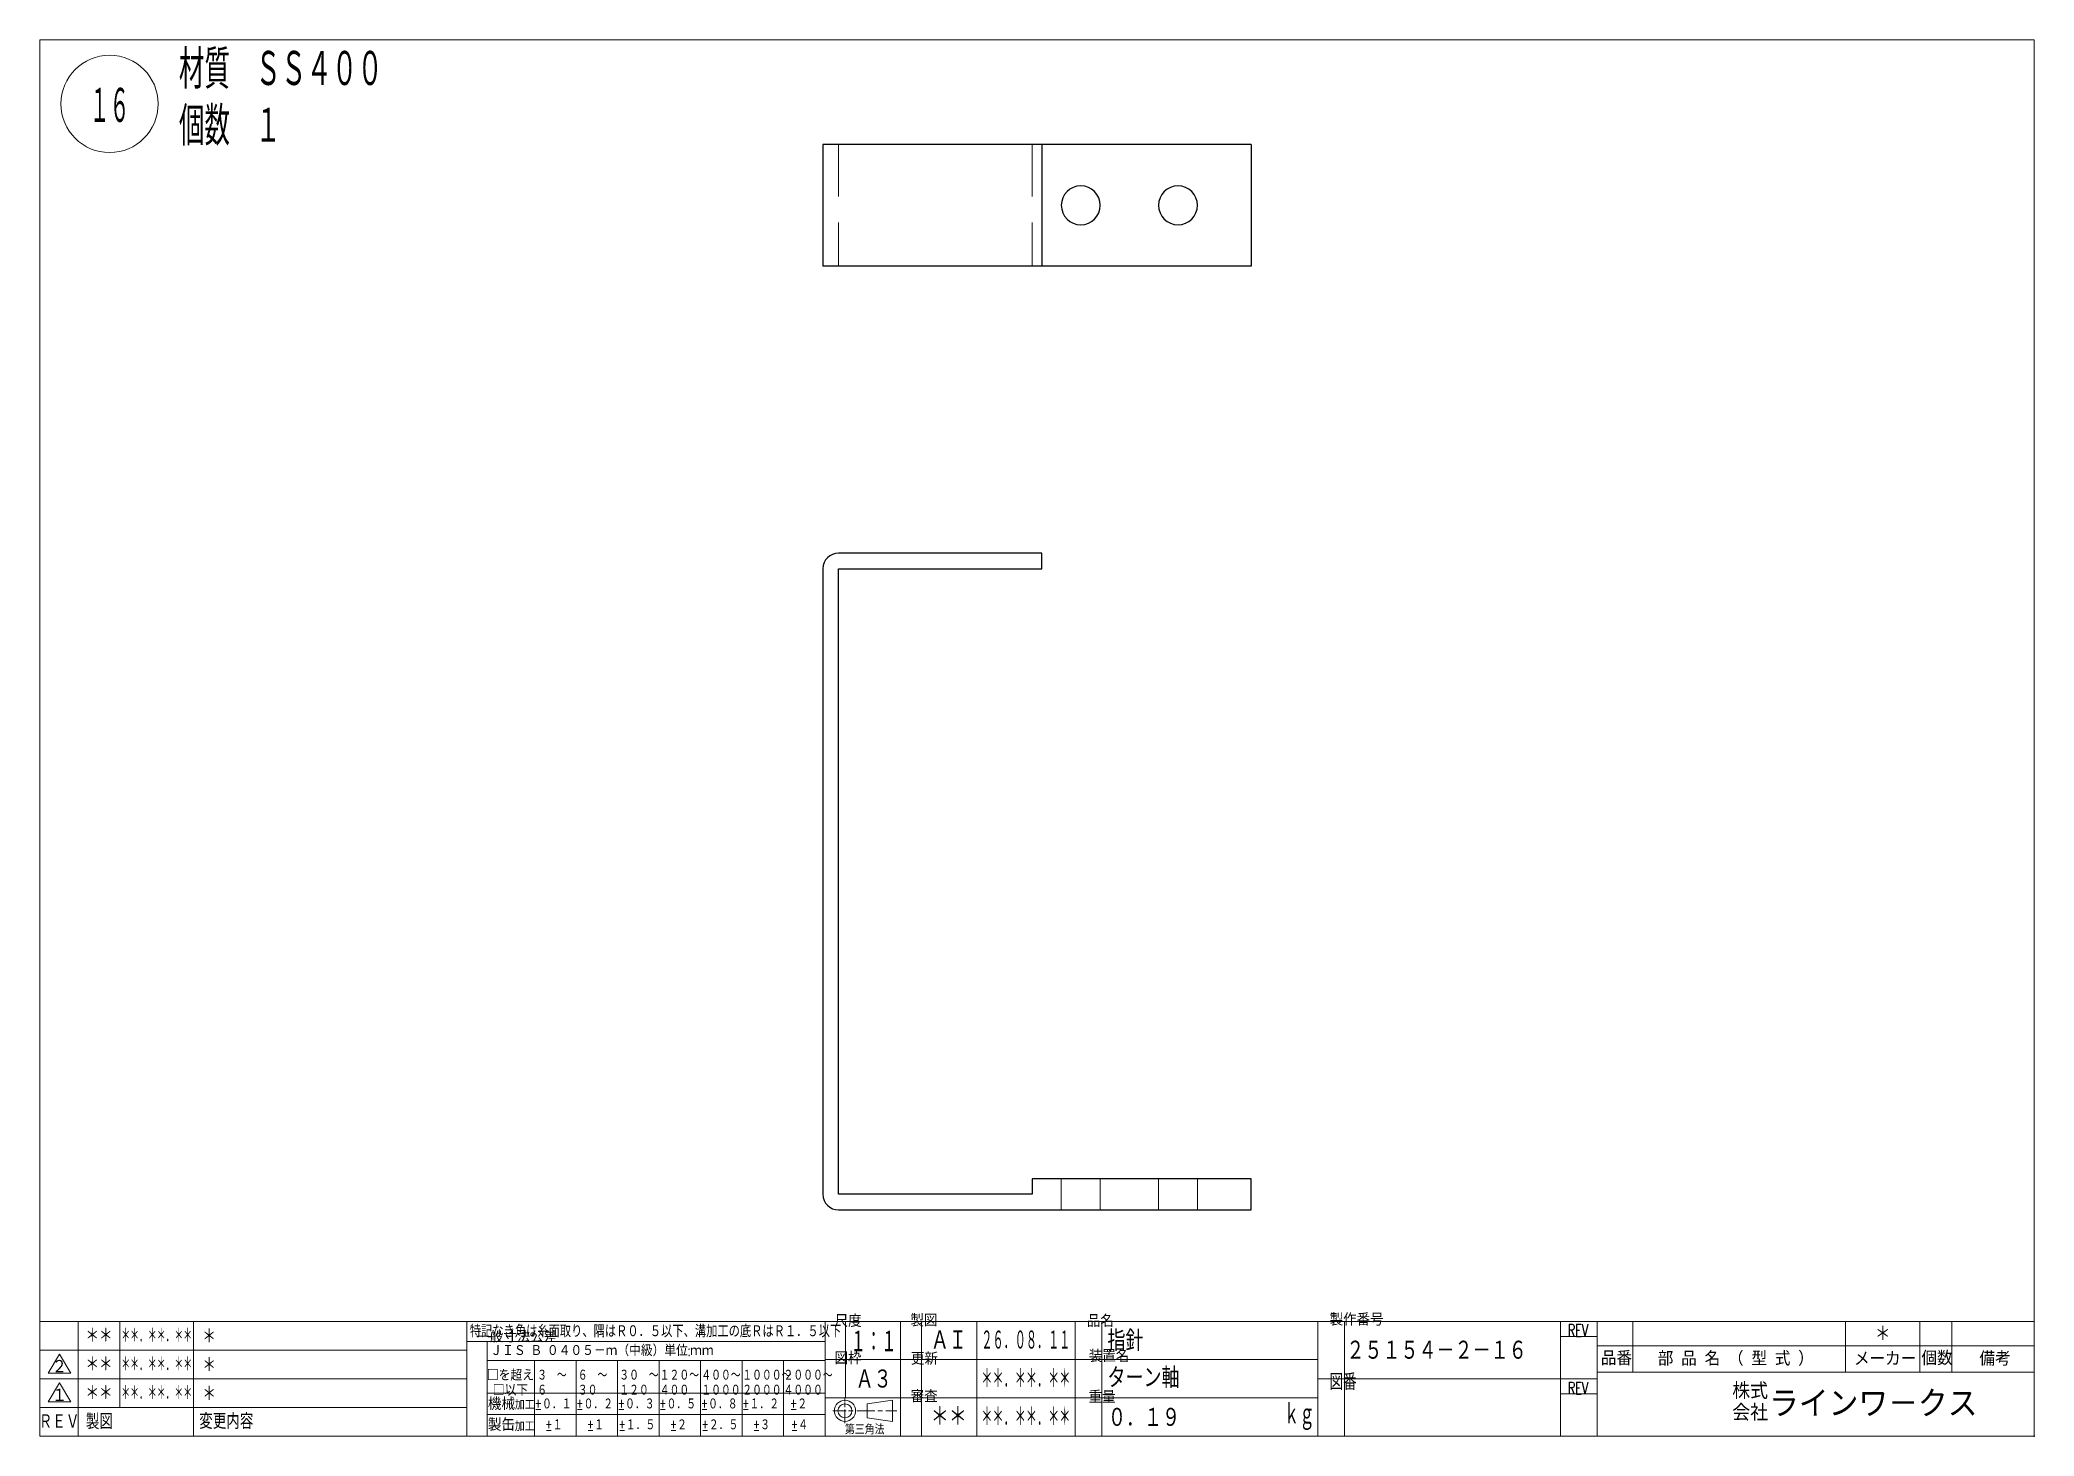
# Model space of a CAD drawing. Header units: millimetres. Extents: x 5 to 415, y 5 to 292.
import ezdxf

# ---------------------------------------------------------------- set-up
doc = ezdxf.new("R2010")
doc.units = ezdxf.units.MM
doc.header["$LTSCALE"] = 8.4
doc.linetypes.add('HIDDEN', pattern=[1.905, 1.27, -0.635])
for name, color, linetype in [('1', 7, 'CONTINUOUS'), ('2', 7, 'CONTINUOUS'), ('254', 7, 'CONTINUOUS')]:
    doc.layers.add(name, color=color, linetype=linetype)
doc.styles.add('GMM001', font='txt.shx', dxfattribs={"bigfont": 'bigfont.shx'})
doc.styles.add('GMM003', font='txt.shx', dxfattribs={"width": 0.91125, "bigfont": 'bigfont.shx'})
doc.styles.add('GMM004', font='txt.shx', dxfattribs={"width": 0.666667, "bigfont": 'bigfont.shx'})
doc.styles.add('GMM007', font='txt.shx', dxfattribs={"width": 0.625, "bigfont": 'bigfont.shx'})
doc.styles.add('GMM008', font='txt.shx', dxfattribs={"width": 0.8, "bigfont": 'bigfont.shx'})
doc.styles.add('GMM009', font='txt.shx', dxfattribs={"width": 0.493827, "bigfont": 'bigfont.shx'})
doc.styles.add('GMM010', font='txt.shx', dxfattribs={"width": 0.7, "bigfont": 'bigfont.shx'})
doc.styles.add('GMM011', font='txt.shx', dxfattribs={"width": 0.95, "bigfont": 'bigfont.shx'})
doc.styles.add('GMM012', font='txt.shx', dxfattribs={"width": 1.066667, "bigfont": 'bigfont.shx'})
doc.styles.add('GMM014', font='txt.shx', dxfattribs={"width": 0.827273, "bigfont": 'bigfont.shx'})
doc.styles.add('GMM015', font='txt.shx', dxfattribs={"width": 0.411523, "bigfont": 'bigfont.shx'})
doc.styles.add('STANDARD1', font='TXT', dxfattribs={"bigfont": 'BIGFONT'})
doc.styles.add('VF001', font='txt.shx', dxfattribs={"width": 0.548697})
doc.styles.add('VF002', font='txt.shx', dxfattribs={"width": 0.428571})

# ---------------------------------------------------------------- blocks, each defined once
blk = doc.blocks.new('BLOCK004')
at = {"layer": '2', "color": 7, "linetype": 'CONTINUOUS', "lineweight": 20}
for p, q in [((170.52, 12.75), (170.52, 12.12)), ((168.04, 10.2), (170.8, 10.2)), ((170.52, 11.88), (170.52, 10.97)), ((170.52, 10.45), (170.52, 7.67)), ((171.25, 10.2), (172.2, 10.2)), ((172.99, 10.2), (176.68, 10.2)), ((177.3, 10.2), (178.25, 10.2)), ((178.92, 10.2), (181.17, 10.2))]:
    blk.add_line(p, q, dxfattribs=at)
blk.add_lwpolyline([(175.06, 11.63), (180.26, 12.38), (180.26, 8.02), (175.06, 8.76)], close=True, dxfattribs=at)
for radius in [2.18, 1.44]:
    blk.add_circle((170.52, 10.2), radius, dxfattribs=at)
blk = doc.blocks.new('BLOCK005')
at = {"layer": '2', "color": 3, "linetype": 'CONTINUOUS', "lineweight": 9}
for p, q in [((92.76, 24.47), (166.44, 24.47)), ((96.97, 20.55), (166.44, 20.55)), ((106.7, 20.55), (106.7, 5)), ((115.24, 20.55), (115.24, 5)), ((123.77, 20.55), (123.77, 5)), ((132.3, 20.55), (132.3, 5)), ((140.84, 20.55), (140.84, 5)), ((149.37, 20.55), (149.37, 5)), ((157.9, 20.55), (157.9, 5)), ((96.97, 13.85), (106.7, 13.85)), ((106.7, 13.85), (115.24, 13.85)), ((115.24, 13.85), (123.77, 13.85)), ((123.77, 13.85), (132.3, 13.85)), ((132.3, 13.85), (140.84, 13.85)), ((140.84, 13.85), (149.37, 13.85)), ((149.37, 13.85), (157.9, 13.85)), ((157.9, 13.85), (166.44, 13.85)), ((96.97, 9.42), (106.7, 9.42)), ((106.7, 9.42), (115.24, 9.42)), ((115.24, 9.42), (123.77, 9.42)), ((123.77, 9.42), (132.3, 9.42)), ((132.3, 9.42), (140.84, 9.42)), ((140.84, 9.42), (149.37, 9.42)), ((149.37, 9.42), (157.9, 9.42)), ((157.9, 9.42), (166.44, 9.42))]:
    blk.add_line(p, q, dxfattribs=at)
at = {"layer": '2', "color": 1, "linetype": 'CONTINUOUS', "lineweight": 15}
blk.add_lwpolyline([(92.76, 5), (166.44, 5), (166.44, 28.59), (92.76, 28.59)], close=True, dxfattribs=at)
at = {"layer": '254', "color": 3, "linetype": 'CONTINUOUS', "lineweight": 9}
blk.add_line((96.97, 5), (96.97, 24.47), dxfattribs=at)
at = {"layer": '254', "color": 3, "lineweight": 9, "style": 'STANDARD1', "width": 1.0935}
blk.add_text('一般寸法公差', height=2.311, dxfattribs=at).set_placement((94.7, 24.26))
at = {"layer": '254', "color": 3, "lineweight": 9, "insert": (93.39, 26.56), "char_height": 2.5425, "attachment_point": 4, "line_spacing_factor": 0.8, "style": 'GMM014'}
blk.add_mtext('\\T1.000000;特記なき角は糸面取り、隅はＲ０．５以下、溝加工の底ＲはＲ１．５以下', dxfattribs=at)
at = {"layer": '254', "color": 7, "lineweight": 20, "line_spacing_factor": 0.8}
for s, insert, char_height, attachment_point, style in [('\\W0.950000;\\T1.000000;ＪＩＳ\\W0.475000;\\T1.000000; \\W0.950000;\\T1.000000;Ｂ\\W0.475000;\\T1.000000; \\W0.950000;\\T1.000000;０４０５－ｍ（中級）単位\\W0.475000;\\T1.000000;:\\W0.950000;\\T1.000000;ｍｍ', (97.62, 22.59), 2.31134, 4, 'GMM011'), ('{\\T1.000000;□を超え}\\P{\\T1.000000;□以下}', (101.75, 18.7), 2.3113, 2, 'GMM011'), ('{\\T1.000000;３\u3000～}\\P{\\T1.000000;６}', (107.24, 18.7), 2.3113, 1, 'GMM010'), ('{\\T1.000000;６\u3000～}\\P{\\T1.000000;３０}', (115.59, 18.7), 2.3113, 1, 'GMM010'), ('{\\T1.000000;３０\u3000～}\\P{\\T1.000000;１２０}', (124.12, 18.7), 2.3113, 1, 'GMM010'), ('{\\T1.000000;１２０～}\\P{\\T1.000000;４００}', (132.43, 18.7), 2.3113, 1, 'GMM010'), ('{\\T1.000000;４００～}\\P{\\T1.000000;１０００}', (140.98, 18.7), 2.3113, 1, 'GMM010'), ('{\\T1.000000;１０００～}\\P{\\T1.000000;２０００}', (149.4, 18.7), 2.3113, 1, 'GMM010'), ('{\\T1.000000;２０００～}\\P{\\T1.000000;４０００}', (157.88, 18.7), 2.3113, 1, 'GMM010'), ('\\T1.000000;機械', (99.9, 11.63), 2.5425, 5, 'GMM001'), ('\\T1.000000;加工', (104.68, 11.34), 1.7335, 5, 'GMM012'), ('%%p\\T1.000000;０．１', (110.51, 11.63), 2.3113, 5, 'GMM010'), ('%%p\\T1.000000;０．２', (119.05, 11.63), 2.3113, 5, 'GMM010'), ('%%p\\T1.000000;０．３', (127.58, 11.63), 2.3113, 5, 'GMM010'), ('%%p\\T1.000000;０．５', (136.11, 11.63), 2.3113, 5, 'GMM010'), ('%%p\\T1.000000;０．８', (144.65, 11.63), 2.3113, 5, 'GMM010'), ('%%p\\T1.000000;１．２', (153.18, 11.63), 2.3113, 5, 'GMM010'), ('%%p\\T1.000000;２', (160.98, 11.63), 2.3113, 5, 'GMM010'), ('\\T1.000000;製缶', (99.9, 7.34), 2.5425, 5, 'GMM001'), ('%%p\\T1.000000;１', (110.66, 7.34), 2.3113, 5, 'GMM010'), ('%%p\\T1.000000;１', (119.2, 7.34), 2.3113, 5, 'GMM010'), ('%%p\\T1.000000;１．５', (127.73, 7.34), 2.3113, 5, 'GMM010'), ('%%p\\T1.000000;２', (136.26, 7.34), 2.3113, 5, 'GMM010'), ('%%p\\T1.000000;２．５', (144.8, 7.34), 2.3113, 5, 'GMM010'), ('%%p\\T1.000000;３', (153.33, 7.34), 2.3113, 5, 'GMM010'), ('%%p\\T1.000000;４', (161.13, 7.34), 2.3113, 5, 'GMM010'), ('\\T1.000000;加工', (104.68, 6.91), 1.7335, 5, 'GMM012')]:
    blk.add_mtext(s, dxfattribs=dict(at, insert=insert, char_height=char_height, attachment_point=attachment_point, style=style))
blk = doc.blocks.new('BLOCK006')
at = {"layer": '254', "color": 1, "linetype": 'CONTINUOUS', "lineweight": 15}
for p, q in [((9.02, 15.97), (6.7, 12.03)), ((9.02, 15.97), (11.33, 12.03)), ((11.33, 12.03), (6.7, 12.03))]:
    blk.add_line(p, q, dxfattribs=at)
at = {"layer": '254', "color": 7, "lineweight": 20, "insert": (9.02, 13.39), "char_height": 2.8434, "attachment_point": 5, "line_spacing_factor": 0.8, "style": 'GMM001'}
blk.add_mtext('\\T1.000000;１', dxfattribs=at)
blk = doc.blocks.new('BLOCK007')
at = {"layer": '254', "color": 1, "linetype": 'CONTINUOUS', "lineweight": 15}
for p, q in [((9.02, 21.86), (6.7, 17.93)), ((9.02, 21.86), (11.33, 17.93)), ((11.33, 17.93), (6.7, 17.93))]:
    blk.add_line(p, q, dxfattribs=at)
at = {"layer": '254', "color": 7, "lineweight": 20, "insert": (9.02, 19.29), "char_height": 2.8434, "attachment_point": 5, "line_spacing_factor": 0.8, "style": 'GMM001'}
blk.add_mtext('\\T1.000000;２', dxfattribs=at)

msp = doc.modelspace()

# ---------------------------------------------------------------- linework, layer by layer
at = {"color": 7, "linetype": 'Continuous', "lineweight": 25}
for p, q in [((166, 270.5), (166, 245.5)), ((169.2, 270.5), (166, 270.5)), ((211, 270.5), (169.2, 270.5)), ((211, 270.5), (211, 245.5)), ((254, 270.5), (211, 270.5)), ((254, 270.5), (254, 245.5)), ((169.2, 245.5), (166, 245.5)), ((211, 245.5), (169.2, 245.5)), ((254, 245.5), (211, 245.5)), ((211, 186.5), (169.2, 186.5)), ((211, 183.3), (211, 186.5)), ((166, 183.3), (166, 54.7)), ((169.2, 183.3), (211, 183.3)), ((169.2, 54.7), (169.2, 183.3)), ((209, 57.9), (209, 54.7)), ((254, 57.9), (209, 57.9)), ((254, 51.5), (254, 57.9)), ((209, 54.7), (169.2, 54.7)), ((169.2, 51.5), (254, 51.5))]:
    msp.add_line(p, q, dxfattribs=at)
at = {"color": 7, "linetype": 'HIDDEN', "lineweight": 18}
for p, q in [((169.2, 270.5), (169.2, 245.5)), ((209, 270.5), (209, 245.5)), ((215, 51.5), (215, 57.9)), ((223, 51.5), (223, 57.9)), ((235, 51.5), (235, 57.9)), ((243, 51.5), (243, 57.9))]:
    msp.add_line(p, q, dxfattribs=at)
at = {"color": 7, "linetype": 'Continuous', "lineweight": 25}
for centre, radius, start, end in [((219, 258), 4, 0, 180), ((239, 258), 4, 0, 180), ((219, 258), 4, 180, 0), ((239, 258), 4, 180, 0), ((169.2, 183.3), 3.2, 90, 180), ((169.2, 54.7), 3.2, 180, -90)]:
    msp.add_arc(centre, radius, start, end, dxfattribs=at)
at = {"layer": '1', "color": 3, "linetype": 'CONTINUOUS', "lineweight": 9}
for p, q in [((92.76, 28.59), (92.76, 5)), ((166.44, 28.59), (202.24, 28.59)), ((217.83, 28.59), (202.24, 28.59)), ((267.71, 28.59), (267.71, 5)), ((325.18, 25.41), (325.18, 5)), ((182.02, 20.73), (217.83, 20.73)), ((182.02, 12.86), (217.83, 12.86))]:
    msp.add_line(p, q, dxfattribs=at)
at = {"layer": '1', "color": 7, "linetype": 'CONTINUOUS', "lineweight": 20}
msp.add_lwpolyline([(5, 292), (5, 5), (415, 5), (415, 292)], close=True, dxfattribs=at)
at = {"layer": '1', "color": 3}
msp.add_point((415, 5), dxfattribs=at)
at = {"layer": '2', "color": 3, "linetype": 'CONTINUOUS', "lineweight": 9}
for p, q in [((166.44, 20.73), (182.02, 20.73)), ((166.44, 12.86), (182.02, 12.86))]:
    msp.add_line(p, q, dxfattribs=at)
at = {"layer": '254', "color": 3, "linetype": 'CONTINUOUS', "lineweight": 9}
for p, q in [((5, 28.59), (92.76, 28.59)), ((5, 18.53), (5, 28.59)), ((12.9, 22.69), (12.9, 28.55)), ((21.43, 22.69), (21.43, 28.55)), ((36.59, 22.69), (36.59, 28.55)), ((166.44, 20.63), (166.44, 28.59)), ((170.65, 28.59), (170.65, 12.86)), ((181.97, 20.63), (181.97, 28.59)), ((186.24, 20.63), (186.24, 28.59)), ((197.61, 20.63), (197.61, 28.59)), ((217.16, 28.59), (325.18, 28.59)), ((217.83, 5), (217.83, 28.59)), ((223.3, 5), (223.3, 28.59)), ((267.71, 5), (267.71, 28.59)), ((273.19, 16.79), (273.19, 28.59)), ((317.6, 28.59), (317.6, 16.79)), ((317.6, 25.47), (325.18, 25.47)), ((325.18, 23.59), (325.18, 28.59)), ((325.18, 28.59), (415, 28.59)), ((332.47, 23.59), (332.47, 28.59)), ((376.21, 23.59), (376.21, 28.59)), ((391.52, 23.59), (391.52, 28.59)), ((398.08, 23.59), (398.08, 28.59)), ((5, 22.69), (92.76, 22.69)), ((12.9, 16.79), (12.9, 22.66)), ((21.43, 16.79), (21.43, 22.66)), ((36.59, 16.79), (36.59, 22.66)), ((166.44, 12.82), (166.44, 20.63)), ((181.97, 12.82), (181.97, 20.63)), ((186.24, 12.82), (186.24, 20.63)), ((197.61, 12.82), (197.61, 20.63)), ((217.83, 20.73), (267.71, 20.73)), ((325.18, 23.59), (415, 23.59)), ((325.18, 18.12), (325.18, 23.59)), ((332.47, 18.12), (332.47, 23.59)), ((376.21, 18.12), (376.21, 23.59)), ((391.52, 18.12), (391.52, 23.59)), ((398.08, 18.12), (398.08, 23.59)), ((5, 11.8), (5, 18.57)), ((5, 16.79), (92.76, 16.79)), ((12.9, 10.9), (12.9, 16.76)), ((21.43, 10.9), (21.43, 16.76)), ((36.59, 10.9), (36.59, 16.76)), ((267.71, 16.79), (325.18, 16.79)), ((273.19, 5), (273.19, 16.79)), ((317.6, 16.79), (317.6, 5)), ((325.18, 5), (325.18, 18.12)), ((325.18, 18.12), (415, 18.12)), ((166.44, 5), (166.44, 12.82)), ((181.97, 5), (181.97, 12.82)), ((186.24, 5), (186.24, 12.82)), ((197.61, 5), (197.61, 12.82)), ((217.83, 12.86), (267.71, 12.86)), ((317.6, 13.68), (325.18, 13.68)), ((5, 5), (5, 11.76)), ((5, 10.9), (92.76, 10.9)), ((12.9, 5), (12.9, 10.86)), ((36.59, 5), (36.59, 10.86))]:
    msp.add_line(p, q, dxfattribs=at)
at = {"layer": '254', "color": 7, "linetype": 'CONTINUOUS', "lineweight": 20}
msp.add_line((217.83, 5), (217.83, 28.59), dxfattribs=at)
at = {"layer": '254', "color": 3, "linetype": 'CONTINUOUS', "lineweight": 9}
msp.add_circle((19.32, 278.84), 10, dxfattribs=at)

# ---------------------------------------------------------------- block references
for name in ['BLOCK005', 'BLOCK007', 'BLOCK006', 'BLOCK004']:
    msp.add_blockref(name, (0, 0))

# ---------------------------------------------------------------- texts
for s, insert, char_height, attachment_point, style in [('\\T1.000000;材質\u3000ＳＳ４００\u3000\\P\\T1.000000;個数\u3000１', (33.59, 280), 7, 4, 'VF001'), ('\\T1.000000;１６', (19.32, 275.03), 7, 8, 'VF002'), ('\\T1.000000;１：１', (176.41, 22.45), 4.2124, 8, 'VF001'), ('\\T1.000000;ＡＩ', (191.88, 22.59), 4.2124, 8, 'GMM008'), ('\\T1.000000;２６．０８．１１', (207.71, 22.59), 4.2124, 8, 'GMM009'), ('\\T1.000000;指針', (224.48, 22.51), 4.2124, 7, 'GMM008'), ('\\T1.000000;２５１５４－２－１６', (273.61, 20.5), 4.2124, 7, 'GMM008'), ('\\T1.000000;＊＊．＊＊．＊＊', (207.71, 14.72), 4.2124, 8, 'GMM009'), ('\\T1.000000;ターン軸', (224.48, 14.88), 4.2124, 7, 'GMM008'), ('\\T1.000000;０．１９', (224.59, 6.7), 4.2124, 7, 'GMM008')]:
    msp.add_mtext(s, dxfattribs=dict(insert=insert, char_height=char_height, attachment_point=attachment_point, style=style))
at = {"layer": '254', "color": 3, "lineweight": 9, "style": 'STANDARD1'}
for s, p in [('尺度', (168.38, 27.43)), ('製図', (183.97, 27.53)), ('品名', (220.24, 27.41)), ('製作番号', (270.15, 27.71)), ('図枠', (168.38, 19.76)), ('更新', (184.08, 19.65)), ('装置名', (220.64, 20.21)), ('審査', (184.02, 11.92)), ('重量', (220.59, 11.8))]:
    msp.add_text(s, height=2.527, dxfattribs=at).set_placement(p)
at = {"layer": '254', "color": 3, "lineweight": 9, "style": 'STANDARD1', "width": 0.75}
msp.add_text('図番', height=3.37, dxfattribs=at).set_placement((270.15, 14.46))
at = {"layer": '254', "color": 7, "lineweight": 20, "line_spacing_factor": 0.8}
for s, insert, char_height, attachment_point, style in [('\\T1.000000;＊＊', (17.16, 24.12), 3.1593, 8, 'GMM008'), ('\\T1.000000;＊＊．＊＊．＊＊', (29.02, 24.12), 3.1593, 8, 'GMM015'), ('\\T1.000000;＊', (38.41, 23.96), 3.1593, 7, 'GMM008'), ('\\T1.000000;＊', (383.88, 24.46), 3.2, 8, 'GMM003'), ('\\T1.000000;＊＊', (17.16, 18.22), 3.1593, 8, 'GMM008'), ('\\T1.000000;＊＊．＊＊．＊＊', (29.02, 18.22), 3.1593, 8, 'GMM015'), ('\\T1.000000;＊', (38.41, 18.06), 3.1593, 7, 'GMM008'), ('\\T1.000000;Ａ３', (176.42, 14.58), 4.2124, 8, 'GMM008'), ('\\T1.000000;＊＊', (17.16, 12.33), 3.1593, 8, 'GMM008'), ('\\T1.000000;＊＊．＊＊．＊＊', (29.02, 12.33), 3.1593, 8, 'GMM015'), ('\\T1.000000;＊', (38.41, 12.16), 3.1593, 7, 'GMM008'), ('{\\T1.000000;株式}\\P{\\T1.000000;会社}', (352.95, 12.05), 3.3398, 4, 'GMM001'), ('\\T1.000000;ラインワ－クス', (360.5, 11.63), 5.5663, 4, 'GMM001'), ('\\T1.000000;＊＊', (191.88, 6.95), 4.2124, 8, 'GMM008'), ('\\T1.000000;＊＊．＊＊．＊＊', (207.71, 6.86), 4.2124, 8, 'GMM009'), ('\\T1.000000;ｋｇ', (267.09, 6.24), 4.6227, 9, 'GMM007')]:
    msp.add_mtext(s, dxfattribs=dict(at, insert=insert, char_height=char_height, attachment_point=attachment_point, style=style))
at = {"layer": '254', "color": 3, "lineweight": 9, "line_spacing_factor": 0.8}
for s, insert, char_height, attachment_point, style in [('\\T1.000000;REV', (319.12, 25.46), 2.5274, 7, 'GMM004'), ('\\T1.000000;品番', (325.92, 19.56), 2.916, 7, 'GMM001'), ('\\T1.500000;部品名（型式）', (354.47, 20.91), 2.916, 5, 'GMM001'), ('\\T1.000000;メーカー', (384.37, 20.91), 2.916, 5, 'GMM001'), ('\\T1.000000;個数', (391.83, 19.56), 2.916, 7, 'GMM001'), ('\\T1.000000;備考', (406.97, 20.91), 2.916, 5, 'GMM001'), ('\\T1.000000;REV', (319.12, 13.59), 2.5274, 7, 'GMM004'), ('\\T1.000000;ＲＥＶ', (8.95, 6.41), 3.1593, 8, 'GMM008'), ('\\T1.000000;製図', (17.23, 6.41), 3.1593, 8, 'GMM008'), ('\\T1.000000;変更内容', (43.32, 6.46), 3.1593, 8, 'GMM008'), ('\\T1.000000;第三角法', (170.51, 5.34), 1.8491, 7, 'GMM001')]:
    msp.add_mtext(s, dxfattribs=dict(at, insert=insert, char_height=char_height, attachment_point=attachment_point, style=style))

doc.saveas('drawing.dxf')
